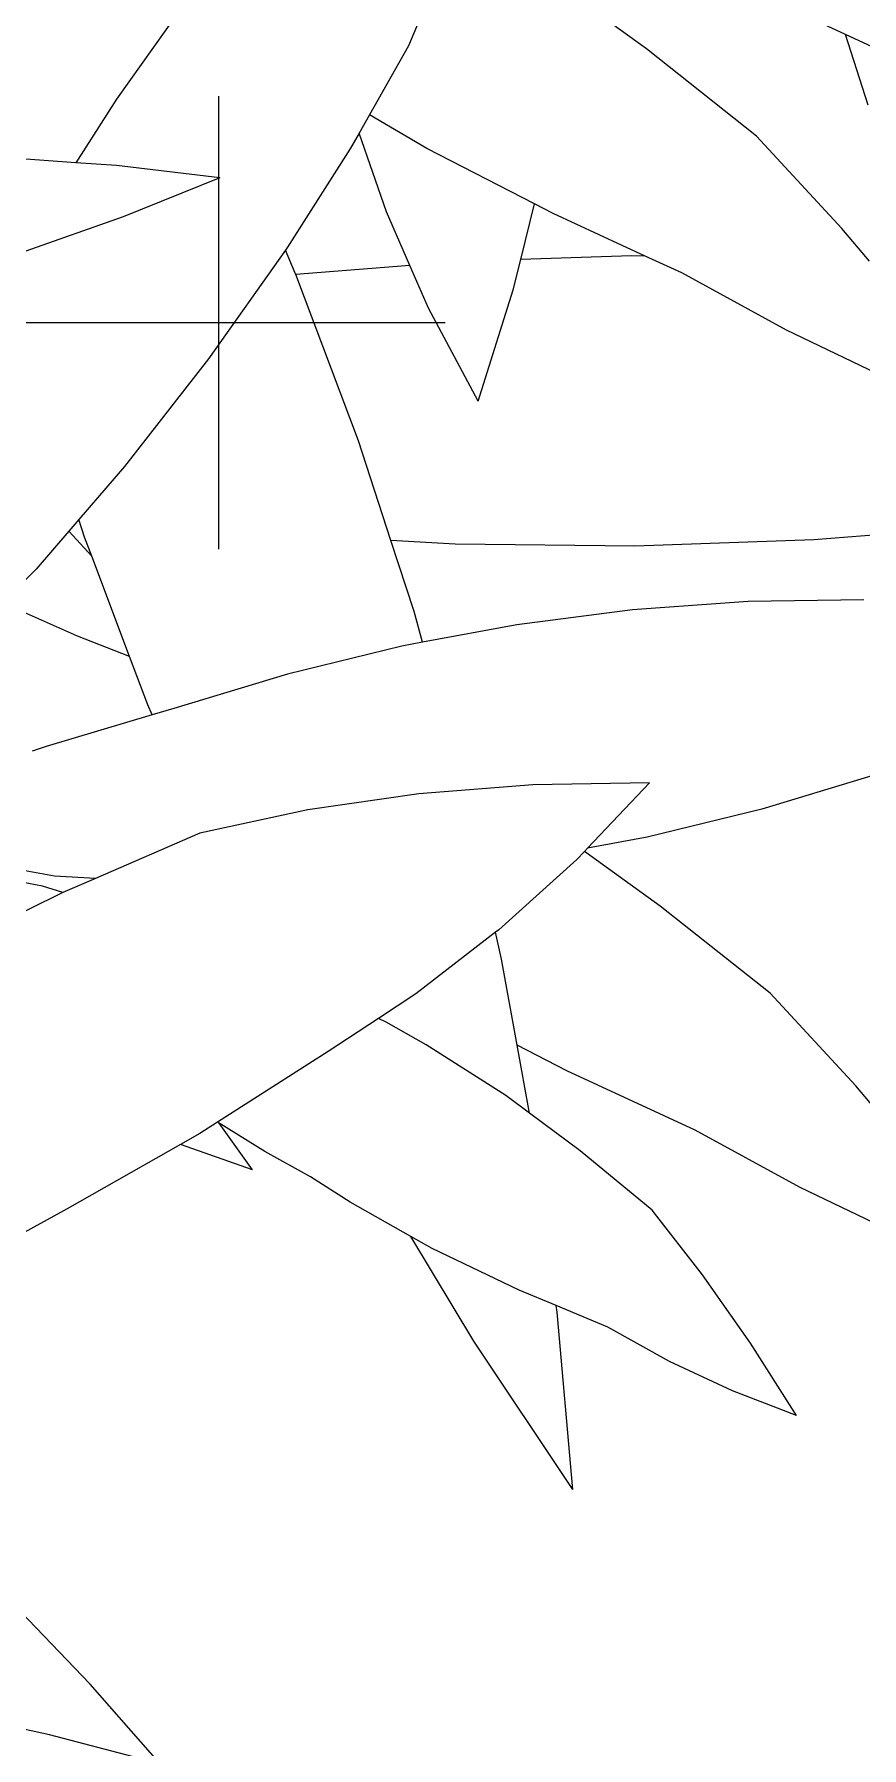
# Model space of a CAD drawing. Header units: millimetres. Extents: x 18 to 174501, y 22 to 24571.
# Drawn here: x 18504.7 to 18596.1, y 21742.8 to 21931.9 of the extents above; entities that cross this region are included whole.
import ezdxf

# ---------------------------------------------------------------- set-up
doc = ezdxf.new("R2010")
doc.units = ezdxf.units.MM
doc.header["$MEASUREMENT"] = 0
doc.layers.add('Edges', color=7, linetype='Continuous', lineweight=18)
doc.layers.add('tampak', color=7, linetype='Continuous')

# ---------------------------------------------------------------- blocks, each defined once
blk = doc.blocks.new('OUTDOOR')
at = {"layer": 'tampak', "transparency": 33554687}
h = blk.add_hatch(dxfattribs=at)
h.set_pattern_fill('CROSS', scale=400)
h.paths.add_polyline_path([(1833117.56, 62258.33), (1829017.56, 62258.33), (1829017.56, 55399.79), (1833117.56, 55399.79)])
blk = doc.blocks.new('BAMBOOPLAN')
at = {"layer": 'Edges'}
for p, q in [((6.6523, -3.3145), (6.6038, -3.4303)), ((6.9791, -3.4353), (6.8565, -3.3467)), ((7.2928, -3.4125), (7.1168, -3.3307)), ((6.2401, -3.3778), (6.1431, -3.5144)), ((6.6038, -3.4303), (6.5421, -3.5394)), ((7.3289, -3.5239), (7.2928, -3.4125)), ((7.3349, -3.432), (7.2928, -3.4125)), ((7.1526, -3.5727), (6.9791, -3.4353)), ((6.1431, -3.5144), (6.0786, -3.6149)), ((6.5421, -3.5394), (6.5256, -3.5684)), ((6.6327, -3.5924), (6.5421, -3.5394)), ((6.5122, -3.592), (6.4129, -3.7478)), ((6.5256, -3.5684), (6.5122, -3.592)), ((6.5688, -3.6921), (6.5256, -3.5684)), ((6.8025, -3.6798), (6.6327, -3.5924)), ((7.2874, -3.7186), (7.1526, -3.5727)), ((6.0786, -3.6149), (5.9784, -3.6079)), ((6.1428, -3.6194), (6.0786, -3.6149)), ((6.3061, -3.6384), (6.1428, -3.6194)), ((6.3061, -3.6384), (6.1537, -3.7001)), ((6.1537, -3.7001), (5.9983, -3.7548)), ((6.6058, -3.7767), (6.5688, -3.6921)), ((6.7808, -3.7677), (6.8025, -3.6798)), ((6.8317, -3.6949), (6.8025, -3.6798)), ((6.9768, -3.762), (6.8317, -3.6949)), ((7.3309, -3.7702), (7.2874, -3.7186)), ((6.4094, -3.7528), (6.288, -3.9242)), ((6.4129, -3.7478), (6.4094, -3.7528)), ((6.4249, -3.7889), (6.4094, -3.7528)), ((6.6058, -3.7767), (6.4257, -3.791)), ((6.6353, -3.844), (6.6058, -3.7767)), ((6.7689, -3.8155), (6.7808, -3.7677)), ((6.9551, -3.7618), (6.7808, -3.7677)), ((6.9768, -3.762), (6.9551, -3.7618)), ((7.0345, -3.7887), (6.9768, -3.762)), ((6.4257, -3.791), (6.4249, -3.7889)), ((6.5246, -4.0537), (6.4257, -3.791)), ((7.2, -3.8791), (7.0345, -3.7887)), ((6.7136, -3.9912), (6.7689, -3.8155)), ((6.7136, -3.9912), (6.6353, -3.844)), ((7.3685, -3.9599), (7.2, -3.8791)), ((6.288, -3.9242), (6.1557, -4.0938)), ((6.5757, -4.2106), (6.5246, -4.0537)), ((6.1557, -4.0938), (6.0837, -4.1777)), ((6.0837, -4.1777), (6.0679, -4.1962)), ((6.0927, -4.2053), (6.0837, -4.1777)), ((7.5251, -4.1874), (7.2432, -4.2098)), ((6.0679, -4.1962), (6.0165, -4.2561)), ((6.104, -4.2352), (6.0679, -4.1962)), ((6.104, -4.2352), (6.0927, -4.2053)), ((6.6774, -4.2163), (6.5757, -4.2106)), ((6.6123, -4.3227), (6.5757, -4.2106)), ((6.9604, -4.2195), (6.6774, -4.2163)), ((7.2432, -4.2098), (6.9604, -4.2195)), ((6.1636, -4.3936), (6.104, -4.2352)), ((6.0165, -4.2561), (5.963, -4.3091)), ((6.0816, -4.3616), (5.963, -4.3091)), ((6.6257, -4.3713), (6.6123, -4.3227)), ((6.957, -4.3201), (6.7747, -4.3436)), ((7.1396, -4.3069), (6.957, -4.3201)), ((7.3219, -4.3042), (7.1396, -4.3069)), ((6.7747, -4.3436), (6.6257, -4.3713)), ((6.1636, -4.3936), (6.0816, -4.3616)), ((6.5931, -4.3774), (6.4125, -4.4215)), ((6.6257, -4.3713), (6.5931, -4.3774)), ((6.1924, -4.4701), (6.1636, -4.3936)), ((6.4125, -4.4215), (6.2336, -4.4757)), ((6.1992, -4.4859), (6.0322, -4.5358)), ((6.1992, -4.4859), (6.1924, -4.4701)), ((6.2336, -4.4757), (6.1992, -4.4859)), ((6.0322, -4.5358), (6.01, -4.543)), ((6.9839, -4.593), (6.7998, -4.596)), ((6.9839, -4.593), (6.8857, -4.6962)), ((7.3397, -4.5803), (7.1607, -4.6345)), ((6.6198, -4.6103), (6.4446, -4.6358)), ((6.7998, -4.596), (6.6198, -4.6103)), ((6.4446, -4.6358), (6.2745, -4.6726)), ((7.1607, -4.6345), (6.9802, -4.6786)), ((6.2745, -4.6726), (6.11, -4.7437)), ((6.881, -4.7011), (6.869, -4.7138)), ((6.8857, -4.6962), (6.881, -4.7011)), ((7.0007, -4.7875), (6.881, -4.7011)), ((6.9802, -4.6786), (6.8857, -4.6962)), ((6.0454, -4.74), (5.97, -4.7264)), ((6.869, -4.7138), (6.7459, -4.8248)), ((6.0261, -4.756), (5.993, -4.7497)), ((6.0581, -4.7661), (6.0261, -4.756)), ((6.11, -4.7437), (6.0454, -4.74)), ((6.11, -4.7437), (6.0581, -4.7661)), ((6.0562, -4.7669), (5.8999, -4.8446)), ((6.0581, -4.7661), (6.0562, -4.7669)), ((7.1742, -4.9249), (7.0007, -4.7875)), ((6.7409, -4.8288), (6.6151, -4.9259)), ((6.7459, -4.8248), (6.7409, -4.8288)), ((6.7505, -4.8709), (6.7409, -4.8288)), ((6.775, -5.0068), (6.7505, -4.8709)), ((6.6151, -4.9259), (6.5563, -4.9646)), ((7.309, -5.0708), (7.1742, -4.9249)), ((6.5563, -4.9646), (6.4768, -5.0168)), ((6.5682, -4.9706), (6.5563, -4.9646)), ((6.6313, -5.0062), (6.5682, -4.9706)), ((6.4768, -5.0168), (6.3022, -5.1284)), ((6.7571, -5.0862), (6.6313, -5.0062)), ((6.8533, -5.0471), (6.775, -5.0068)), ((6.7944, -5.1139), (6.775, -5.0068)), ((7.056, -5.141), (6.8533, -5.0471)), ((7.438, -5.2238), (7.309, -5.0708)), ((6.7944, -5.1139), (6.7571, -5.0862)), ((6.3022, -5.1284), (6.2744, -5.1462)), ((6.3049, -5.13), (6.3022, -5.1284)), ((6.3575, -5.2035), (6.3049, -5.13)), ((6.3769, -5.1745), (6.3049, -5.13)), ((6.8745, -5.1733), (6.7944, -5.1139)), ((6.2744, -5.1462), (6.2438, -5.1636)), ((7.2215, -5.2313), (7.056, -5.141)), ((6.2438, -5.1636), (6.0653, -5.265)), ((6.3575, -5.2035), (6.2438, -5.1636)), ((6.4488, -5.2145), (6.3769, -5.1745)), ((6.9877, -5.267), (6.8745, -5.1733)), ((6.5117, -5.2545), (6.4488, -5.2145)), ((7.39, -5.3121), (7.2215, -5.2313)), ((6.0653, -5.265), (5.8983, -5.3568)), ((6.6072, -5.3085), (6.5117, -5.2545)), ((7.0672, -5.3689), (6.9877, -5.267)), ((6.7068, -5.4739), (6.6072, -5.3085)), ((6.6409, -5.3275), (6.6072, -5.3085)), ((6.7781, -5.393), (6.6409, -5.3275)), ((7.1433, -5.4769), (7.0672, -5.3689)), ((6.8367, -5.4175), (6.7781, -5.393)), ((6.8381, -5.4278), (6.8367, -5.4175)), ((6.9179, -5.4514), (6.8367, -5.4175)), ((6.8626, -5.7078), (6.8381, -5.4278)), ((7.0153, -5.5057), (6.9179, -5.4514)), ((6.8626, -5.7078), (6.7068, -5.4739)), ((7.2157, -5.5908), (7.1433, -5.4769)), ((7.1146, -5.5522), (7.0153, -5.5057)), ((7.2157, -5.5908), (7.1146, -5.5522)), ((6.1013, -6.0147), (5.9062, -5.8115)), ((6.2116, -6.1406), (6.1013, -6.0147)), ((6.0372, -6.0945), (5.8648, -6.0571)), ((6.2116, -6.1406), (6.0372, -6.0945))]:
    blk.add_line(p, q, dxfattribs=at)

msp = doc.modelspace()

# ---------------------------------------------------------------- block references
at = {"xscale": 69.97983938875464, "yscale": 69.97983938875464, "zscale": 69.97983938875464}
msp.add_blockref('BAMBOOPLAN', (18083.91, 22170.71), dxfattribs=at)
msp.add_blockref('OUTDOOR', (-1811290.76, -40075.32))

doc.saveas('drawing.dxf')
